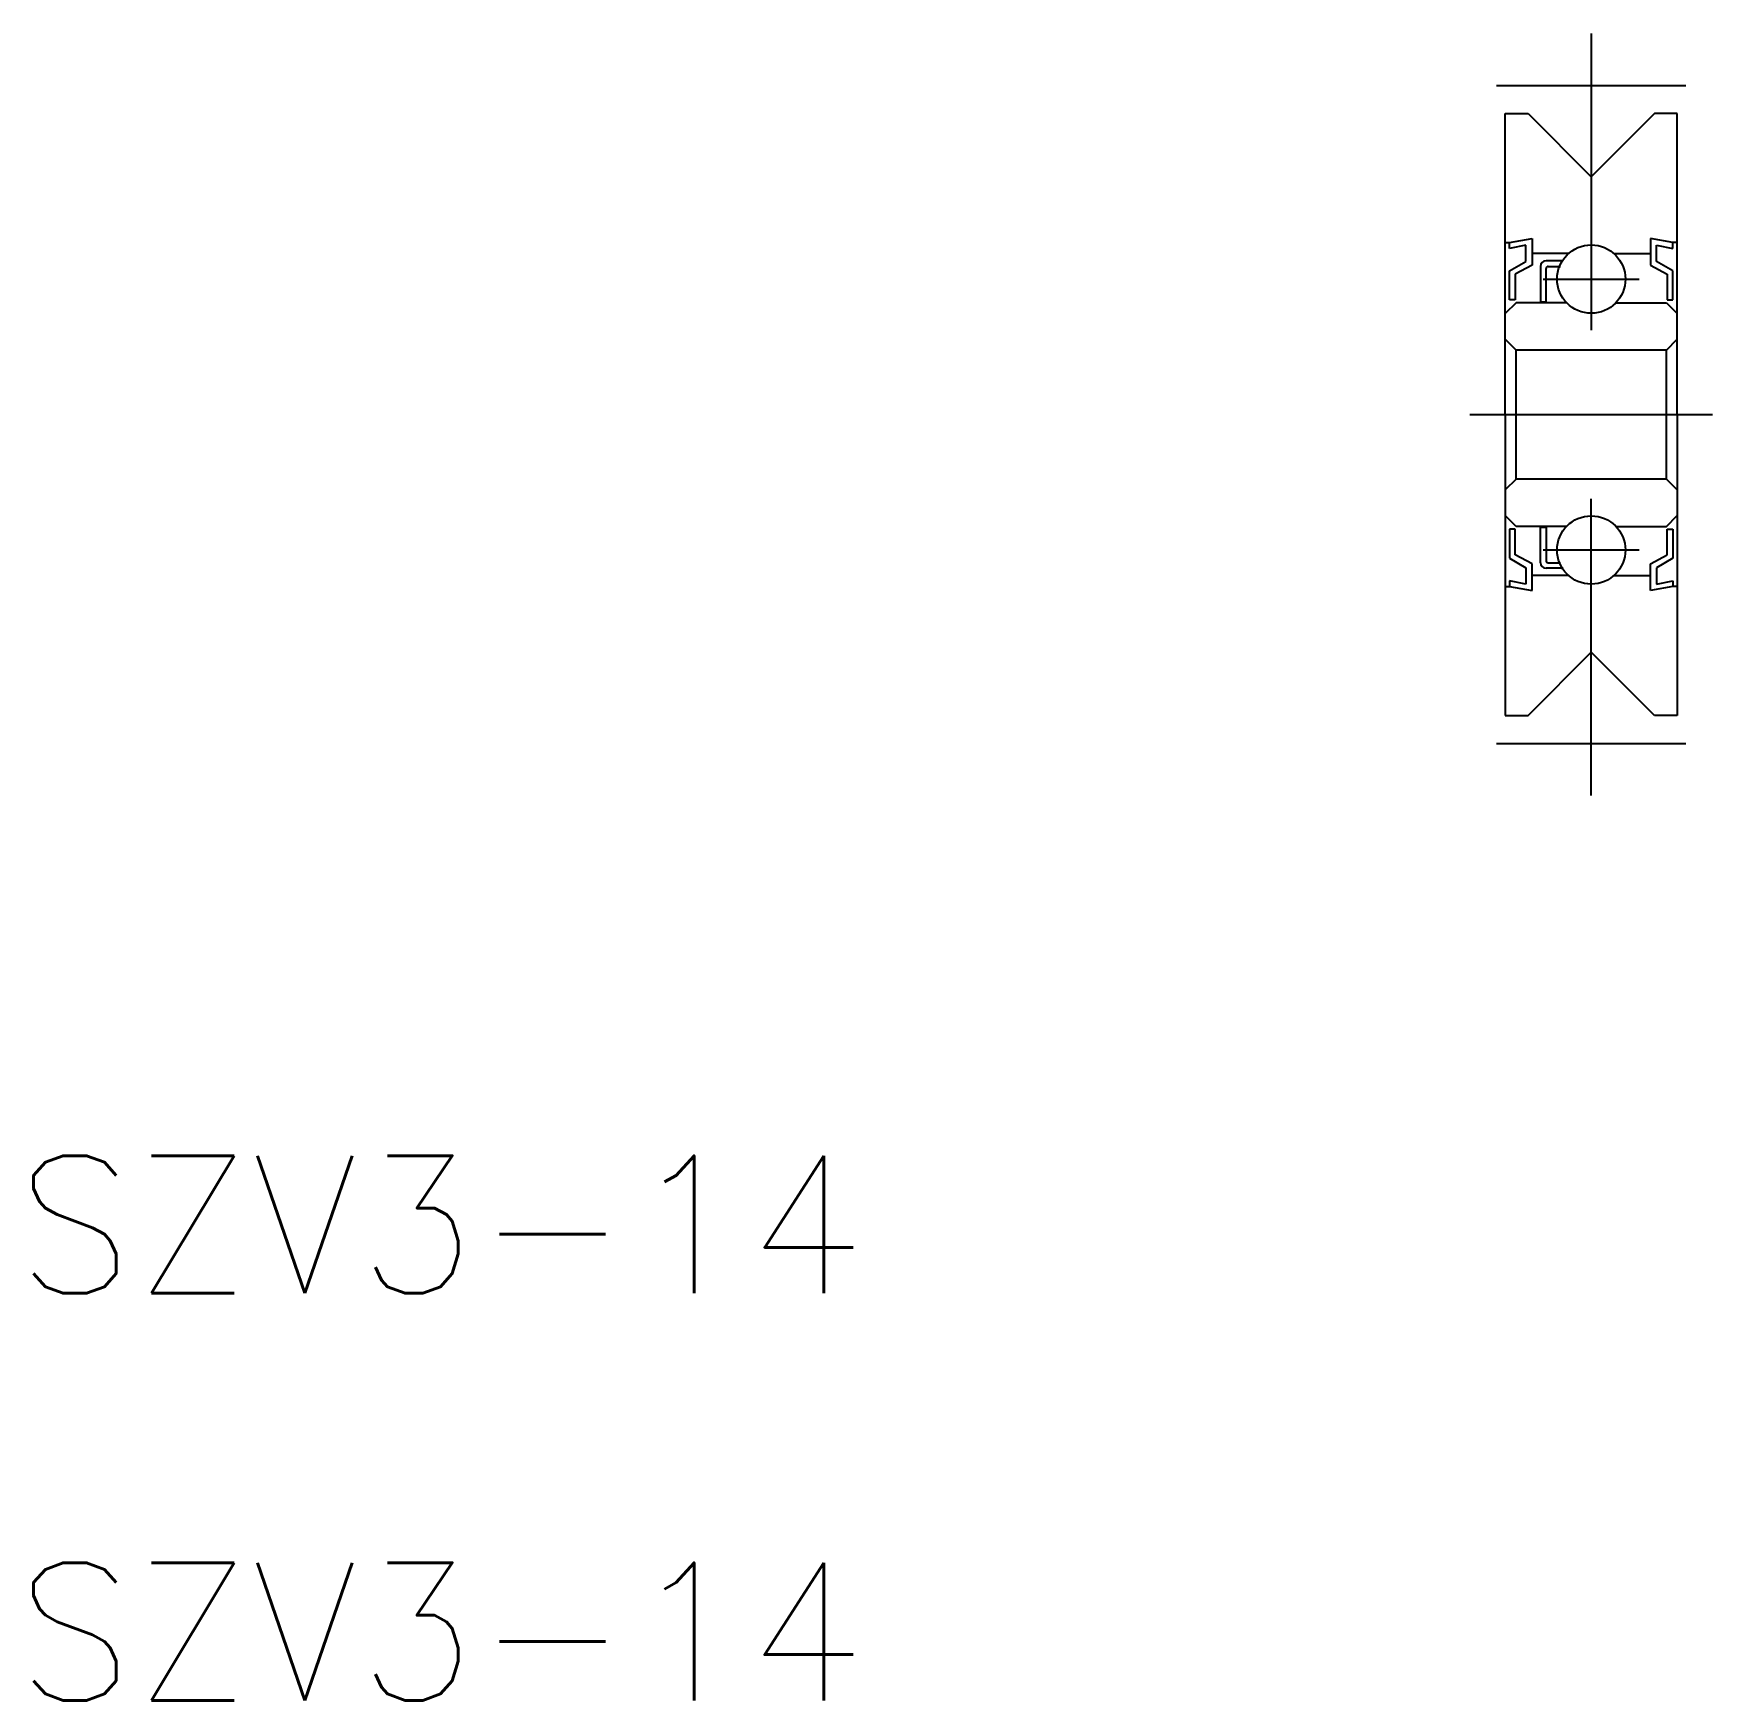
# Model space of a CAD drawing. Extents: x 99 to 138.1, y 142 to 180.8.
import ezdxf

# ---------------------------------------------------------------- set-up
doc = ezdxf.new("R2010")
doc.units = 0
doc.linetypes.add('CENTER', pattern=[17.5, 13, -1.5, 1.5, -1.5])
doc.layers.get('0').update_dxf_attribs({"linetype": 'CONTINUOUS'})
doc.layers.add('CENTER', color=1, linetype='CENTER')
doc.styles.get("Standard").update_dxf_attribs({"font": 'txt.shx', "bigfont": '@extfont2.shx'})

msp = doc.modelspace()

# ---------------------------------------------------------------- linework, layer by layer
at = {"color": 7, "linetype": 'CONTINUOUS'}
for p, q in [((133.277, 178.925), (133.806, 178.925)), ((133.277, 171.925), (133.277, 178.925)), ((133.806, 178.925), (135.277, 177.454)), ((136.748, 178.925), (135.277, 177.454)), ((137.277, 178.925), (136.748, 178.925)), ((137.277, 171.925), (137.277, 178.925)), ((133.277, 175.925), (133.377, 175.925)), ((133.377, 175.925), (133.902, 176.018)), ((133.377, 175.79), (133.377, 175.925)), ((133.759, 175.867), (133.377, 175.79)), ((133.759, 175.488), (133.759, 175.867)), ((133.902, 176.018), (133.902, 175.398)), ((137.177, 175.925), (136.652, 176.018)), ((136.652, 176.018), (136.652, 175.398)), ((136.795, 175.488), (136.795, 175.867)), ((136.795, 175.867), (137.177, 175.79)), ((137.277, 175.925), (137.177, 175.925)), ((137.177, 175.79), (137.177, 175.925)), ((133.377, 175.269), (133.759, 175.488)), ((133.902, 175.398), (133.509, 175.187)), ((134.752, 175.67), (133.902, 175.67)), ((134.095, 175.37), (134.095, 174.545)), ((134.625, 175.5), (134.225, 175.5)), ((134.275, 175.37), (134.558, 175.37)), ((135.802, 175.67), (136.652, 175.67)), ((136.652, 175.398), (137.045, 175.187)), ((137.177, 175.269), (136.795, 175.488)), ((133.377, 174.593), (133.377, 175.269)), ((133.509, 175.187), (133.509, 174.593)), ((134.225, 174.545), (134.225, 175.32)), ((137.045, 175.187), (137.045, 174.593)), ((137.177, 174.593), (137.177, 175.269)), ((133.509, 174.593), (133.377, 174.593)), ((134.095, 174.545), (134.225, 174.545)), ((137.045, 174.593), (137.177, 174.593)), ((133.527, 174.525), (133.277, 174.275)), ((134.705, 174.525), (133.527, 174.525)), ((135.849, 174.525), (137.027, 174.525)), ((137.027, 174.525), (137.277, 174.275)), ((133.527, 173.425), (133.277, 173.675)), ((133.527, 170.425), (133.527, 173.425)), ((137.027, 173.425), (133.527, 173.425)), ((137.027, 173.425), (137.277, 173.675)), ((137.027, 170.425), (137.027, 173.425)), ((133.277, 171.925), (133.277, 164.925)), ((137.277, 171.925), (137.277, 164.925)), ((133.527, 170.425), (133.277, 170.175)), ((137.027, 170.425), (133.527, 170.425)), ((137.027, 170.425), (137.277, 170.175)), ((133.527, 169.325), (133.277, 169.575)), ((137.027, 169.325), (137.277, 169.575)), ((133.509, 169.257), (133.377, 169.258)), ((133.377, 169.258), (133.377, 168.582)), ((133.509, 168.663), (133.509, 169.257)), ((134.705, 169.325), (133.527, 169.325)), ((134.095, 169.305), (134.225, 169.305)), ((134.095, 168.48), (134.095, 169.305)), ((134.225, 169.305), (134.225, 168.53)), ((135.849, 169.325), (137.027, 169.325)), ((137.045, 169.257), (137.177, 169.258)), ((137.045, 168.663), (137.045, 169.257)), ((137.177, 169.258), (137.177, 168.582)), ((133.377, 168.582), (133.759, 168.362)), ((133.902, 168.453), (133.509, 168.663)), ((133.759, 168.362), (133.759, 167.983)), ((133.902, 167.833), (133.902, 168.453)), ((134.625, 168.35), (134.225, 168.35)), ((134.275, 168.48), (134.558, 168.48)), ((136.652, 168.453), (137.045, 168.663)), ((136.652, 167.833), (136.652, 168.453)), ((137.177, 168.582), (136.795, 168.362)), ((136.795, 168.362), (136.795, 167.983)), ((133.277, 167.925), (133.377, 167.925)), ((133.759, 167.983), (133.377, 168.061)), ((133.377, 168.061), (133.377, 167.925)), ((133.377, 167.925), (133.902, 167.833)), ((134.752, 168.18), (133.902, 168.18)), ((135.802, 168.18), (136.652, 168.18)), ((137.177, 167.925), (136.652, 167.833)), ((136.795, 167.983), (137.177, 168.061)), ((137.177, 168.061), (137.177, 167.925)), ((137.277, 167.925), (137.177, 167.925)), ((133.806, 164.925), (135.277, 166.397)), ((136.748, 164.925), (135.277, 166.397)), ((133.277, 164.925), (133.806, 164.925)), ((137.277, 164.925), (136.748, 164.925))]:
    msp.add_line(p, q, dxfattribs=at)
for centre in [(135.277, 175.075), (135.277, 168.775)]:
    msp.add_circle(centre, 0.794, dxfattribs=at)
for centre, radius, start, end in [((134.225, 175.37), 0.13, 90, 180), ((134.275, 175.32), 0.05, 90, 180), ((134.225, 168.48), 0.13, 180, 270), ((134.275, 168.53), 0.05, 180, 270)]:
    msp.add_arc(centre, radius, start, end, dxfattribs=at)
at = {"layer": 'CENTER', "color": 1, "linetype": 'CENTER'}
for p, q in [((135.277, 180.785), (135.277, 173.885)), ((133.076, 179.575), (137.478, 179.575)), ((134.162, 175.075), (136.392, 175.075)), ((132.455, 171.925), (138.095, 171.925)), ((135.277, 163.065), (135.277, 169.966)), ((134.162, 168.775), (136.392, 168.775)), ((133.076, 164.275), (137.478, 164.275))]:
    msp.add_line(p, q, dxfattribs=at)

# ---------------------------------------------------------------- texts
at = {"color": 7, "linetype": 'CONTINUOUS'}
for p in [(98.637, 151.488), (98.637, 142.019)]:
    msp.add_text('SZV3-14', height=3.2, dxfattribs=at).set_placement(p)

doc.saveas('drawing.dxf')
